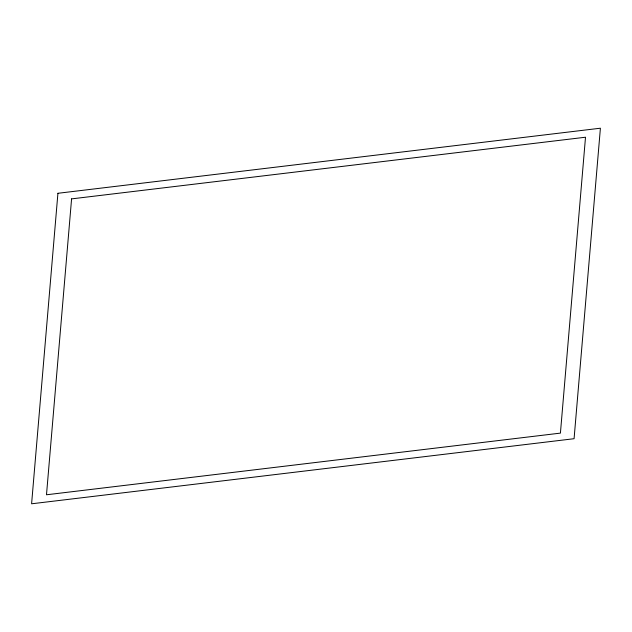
<?xml version="1.0" encoding="UTF-8"?>
<svg xmlns="http://www.w3.org/2000/svg" width="632" height="632" viewBox="0 0 632 632"><rect width="100%" height="100%" fill="white"/><g stroke="black" fill="none" stroke-linecap="round" stroke-linejoin="round"><path stroke-width="0.95" d="M57.923 193.289L31.6 503.791L574.077 438.711L600.4 128.209L57.923 193.289M71.582 198.883L46.492 494.777L560.418 433.118L585.509 137.223L71.582 198.883"/></g></svg>
